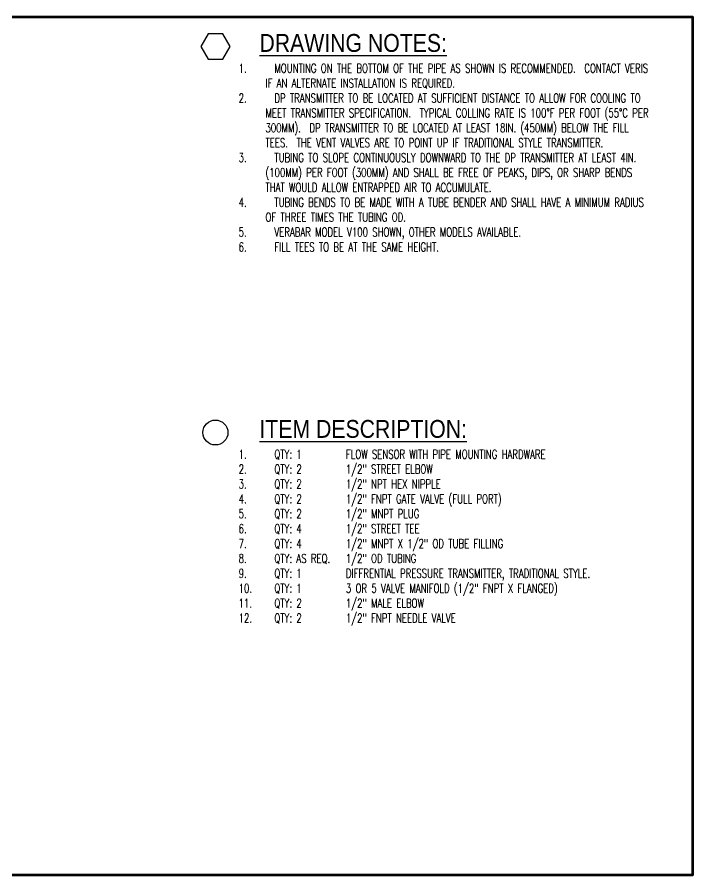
# Model space of a CAD drawing. Header units: inches. Extents: x -3516 to -3144, y -293 to -72.
# Drawn here: x -3229.4 to -3144.4, y -179.6 to -71.6 of the extents above; entities that cross this region are included whole.
import ezdxf

# ---------------------------------------------------------------- set-up
doc = ezdxf.new("R2010")
doc.units = ezdxf.units.IN
doc.header["$LTSCALE"] = 0.5
doc.header["$MEASUREMENT"] = 0
doc.layers.get('Defpoints').update_dxf_attribs({"color": 251, "lineweight": 140})
doc.layers.add('MU-PART-NUMB', color=21, linetype='Continuous')
doc.styles.add('RomanS', font='romans.shx', dxfattribs={"width": 0.85})

msp = doc.modelspace()

# ---------------------------------------------------------------- linework, layer by layer
at = {"layer": 'Defpoints'}
msp.add_lwpolyline([(-3330.36, -179.6), (-3144.36, -179.6), (-3144.36, -71.6), (-3330.36, -71.6)], close=True, dxfattribs=at)
at = {"layer": 'MU-PART-NUMB', "linetype": 'ByBlock', "lineweight": -2}
msp.add_lwpolyline([(-3202.62, -75.3), (-3203.54, -73.71), (-3205.38, -73.71), (-3206.3, -75.3), (-3205.38, -76.89), (-3203.54, -76.89)], close=True, dxfattribs=at)
at = {"layer": 'MU-PART-NUMB'}
msp.add_circle((-3204.46, -123.9), 1.57, dxfattribs=at)

# ---------------------------------------------------------------- texts
at = {"layer": 'MU-PART-NUMB', "char_height": 1.125, "attachment_point": 1, "style": 'RomanS'}
for s, insert, width in [('\\A1;{\\fArial|b0|i0|c0|p34;\\H2x;\\W1;   \\W0.85;\\LDRAWING NOTES:\\H0.5x;\\P\\pi-3.375,l3.375;\\Fromans|c0;\\W0.7;\\l1.^IMOUNTING ON THE BOTTOM OF THE PIPE AS SHOWN IS RECOMMENDED.  CONTACT VERIS IF AN ALTERNATE INSTALLATION IS REQUIRED.\\P2.^IDP TRANSMITTER TO BE LOCATED AT SUFFICIENT DISTANCE TO ALLOW FOR COOLING TO MEET TRANSMITTER SPECIFICATION.  TYPICAL COLLING RATE IS 100°F PER FOOT (55°C PER 300MM).  DP TRANSMITTER TO BE LOCATED AT LEAST 18IN. (450MM) BELOW THE FILL TEES.  THE VENT VALVES ARE TO POINT UP IF TRADITIONAL STYLE TRANSMITTER.\\P3.^ITUBING TO SLOPE CONTINUOUSLY DOWNWARD TO THE DP TRANSMITTER AT LEAST 4IN. (100MM) PER FOOT (300MM) AND SHALL BE FREE OF PEAKS, DIPS, OR SHARP BENDS THAT WOULD ALLOW ENTRAPPED AIR TO ACCUMULATE.\\P4.^ITUBING BENDS TO BE MADE WITH A TUBE BENDER AND SHALL HAVE A MINIMUM RADIUS OF THREE TIMES THE TUBING OD.\\P5.^IVERABAR MODEL V100 SHOWN, OTHER MODELS AVAILABLE.\\P6.^IFILL TEES TO BE AT THE SAME HEIGHT.}', (-3201.54, -73.72), 52.0293), ('\\A1;{\\fArial|b0|i0|c0|p34;\\H2x;\\W1;   \\W0.85;\\LITEM DESCRIPTION:\\H0.5x;\\P\\Fromans|c0;\\W0.7;\\l1.^IQTY: 1^I^IFLOW SENSOR WITH PIPE MOUNTING HARDWARE\\H2x; \\H0.5x;\\P2.^IQTY: 2^I^I1/2" STREET ELBOW\\H1.8571x; \\H0.53846x;\\P3.^IQTY: 2^I^I1/2" NPT HEX NIPPLE\\H1.9048x; \\H0.525x;\\P4.^IQTY: 2^I^I1/2" FNPT GATE VALVE (FULL PORT)\\H1.8889x; \\H0.52941x;\\P5.^IQTY: 2^I^I1/2" MNPT PLUG\\H1.8942x; \\H0.52793x;\\P6.^IQTY: 4^I^I1/2" STREET TEE\\H1.8924x; \\H0.52842x;\\P7.^IQTY: 4^I^I1/2" MNPT X 1/2" OD TUBE FILLING\\H1.893x; \\H0.52826x;\\P8.^IQTY: AS REQ.^I1/2" OD TUBING\\H1.8928x; \\H0.52832x;\\P9.^IQTY: 1^I^IDIFFRENTIAL PRESSURE TRANSMITTER, TRADITIONAL STYLE.\\H1.7024x; \\H0.58741x;\\P10.^IQTY: 1^I^I3 OR 5 VALVE MANIFOLD (1/2" FNPT X FLANGED)\\H1.9563x; \\H0.51116x;\\P11.^IQTY: 2^I^I1/2" MALE ELBOW\\H1.8717x; \\H0.53428x;\\P12.^IQTY: 2^I^I1/2" FNPT NEEDLE VALVE\\H1.8999x; }', (-3201.54, -122.32), 51.3419)]:
    msp.add_mtext(s, dxfattribs=dict(at, insert=insert, width=width))

doc.saveas('drawing.dxf')
